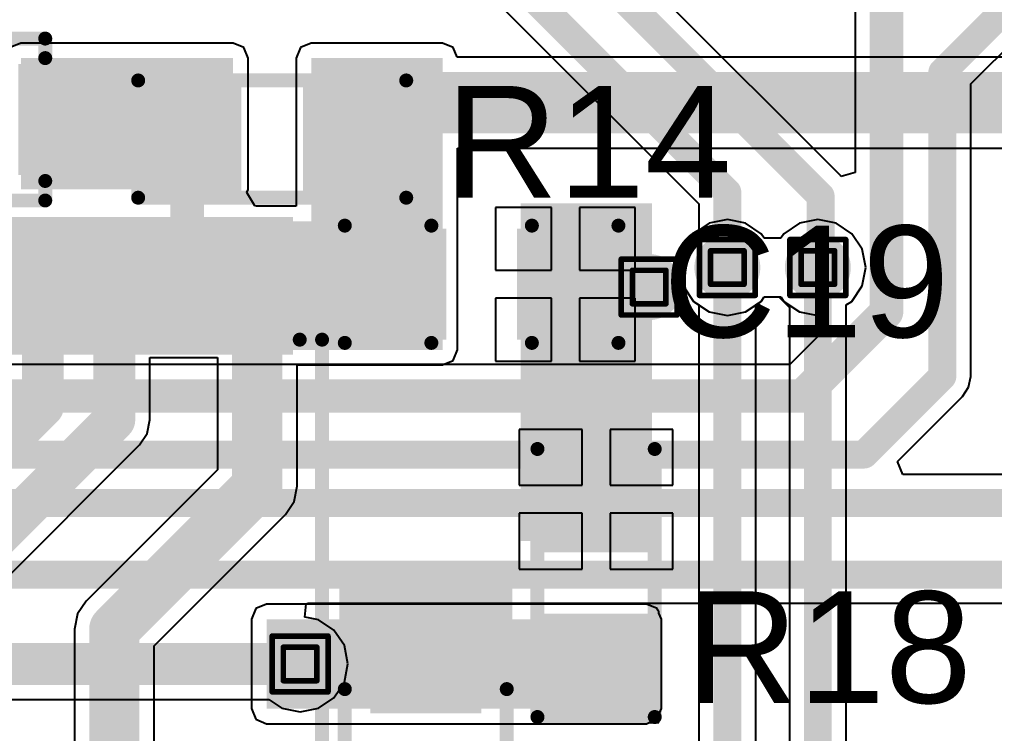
# Model space of a CAD drawing. Header units: inches. Extents: x -0.3 to 9.9, y -0.4 to 5.
# Drawn here: x 3.0755 to 3.4247, y 0.5941 to 0.8498 of the extents above; entities that cross this region are included whole.
import ezdxf

# ---------------------------------------------------------------- set-up
doc = ezdxf.new("R2010")
doc.units = ezdxf.units.IN
doc.header["$MEASUREMENT"] = 0
for name, color, linetype in [('Bottom Layer', 5, 'Continuous'), ('Bottom Solder', 6, 'Continuous'), ('Drill Drawing', 1, 'Continuous'), ('Top Layer', 1, 'Continuous'), ('Top Overlay', 2, 'Continuous'), ('Top Paste', 8, 'Continuous'), ('Top Solder', 216, 'Continuous'), ('Via Holes', 16, 'Continuous')]:
    doc.layers.add(name, color=color, linetype=linetype)
doc.styles.add('Arial', font='', dxfattribs={"height": 0.2})
doc.styles.get('Arial').set_extended_font_data('Arial')

# ---------------------------------------------------------------- blocks, each defined once
blk = doc.blocks.new('14_TSSOP_54')
at = {"layer": 'Top Layer'}
for points in [[(-0.12992, 0.08563), (-0.08858, 0.08563), (-0.08858, 0.06791), (-0.12992, 0.06791)], [(0.08858, 0.08563), (0.12992, 0.08563), (0.12992, 0.06791), (0.08858, 0.06791)], [(-0.12992, 0.06004), (-0.08858, 0.06004), (-0.08858, 0.04232), (-0.12992, 0.04232)], [(0.08858, 0.06004), (0.12992, 0.06004), (0.12992, 0.04232), (0.08858, 0.04232)], [(-0.12992, 0.03445), (-0.08858, 0.03445), (-0.08858, 0.01673), (-0.12992, 0.01673)], [(0.08858, 0.03445), (0.12992, 0.03445), (0.12992, 0.01673), (0.08858, 0.01673)], [(-0.12992, 0.00886), (-0.08858, 0.00886), (-0.08858, -0.00886), (-0.12992, -0.00886)], [(0.08858, 0.00886), (0.12992, 0.00886), (0.12992, -0.00886), (0.08858, -0.00886)], [(-0.12992, -0.01673), (-0.08858, -0.01673), (-0.08858, -0.03445), (-0.12992, -0.03445)], [(0.08858, -0.01673), (0.12992, -0.01673), (0.12992, -0.03445), (0.08858, -0.03445)], [(-0.12992, -0.04232), (-0.08858, -0.04232), (-0.08858, -0.06004), (-0.12992, -0.06004)], [(0.08858, -0.04232), (0.12992, -0.04232), (0.12992, -0.06004), (0.08858, -0.06004)], [(-0.12992, -0.06791), (-0.08858, -0.06791), (-0.08858, -0.08563), (-0.12992, -0.08563)], [(0.08858, -0.06791), (0.12992, -0.06791), (0.12992, -0.08563), (0.08858, -0.08563)]]:
    blk.add_hatch(color=1, dxfattribs=at).paths.add_polyline_path(points)
at = {"layer": 'Top Overlay'}
blk.add_hatch(color=2, dxfattribs=at).paths.add_polyline_path([(-0.084, 0.068), (-0.073, 0.068), (-0.073, 0.086), (-0.084, 0.086)])
at = {"layer": 'Top Paste'}
for points in [[(-0.12992, 0.08563), (-0.08858, 0.08563), (-0.08858, 0.06791), (-0.12992, 0.06791)], [(0.08858, 0.08563), (0.12992, 0.08563), (0.12992, 0.06791), (0.08858, 0.06791)], [(-0.12992, 0.06004), (-0.08858, 0.06004), (-0.08858, 0.04232), (-0.12992, 0.04232)], [(0.08858, 0.06004), (0.12992, 0.06004), (0.12992, 0.04232), (0.08858, 0.04232)], [(-0.12992, 0.03445), (-0.08858, 0.03445), (-0.08858, 0.01673), (-0.12992, 0.01673)], [(0.08858, 0.03445), (0.12992, 0.03445), (0.12992, 0.01673), (0.08858, 0.01673)], [(-0.12992, 0.00886), (-0.08858, 0.00886), (-0.08858, -0.00886), (-0.12992, -0.00886)], [(0.08858, 0.00886), (0.12992, 0.00886), (0.12992, -0.00886), (0.08858, -0.00886)], [(-0.12992, -0.01673), (-0.08858, -0.01673), (-0.08858, -0.03445), (-0.12992, -0.03445)], [(0.08858, -0.01673), (0.12992, -0.01673), (0.12992, -0.03445), (0.08858, -0.03445)], [(-0.12992, -0.04232), (-0.08858, -0.04232), (-0.08858, -0.06004), (-0.12992, -0.06004)], [(0.08858, -0.04232), (0.12992, -0.04232), (0.12992, -0.06004), (0.08858, -0.06004)], [(-0.12992, -0.06791), (-0.08858, -0.06791), (-0.08858, -0.08563), (-0.12992, -0.08563)], [(0.08858, -0.06791), (0.12992, -0.06791), (0.12992, -0.08563), (0.08858, -0.08563)]]:
    blk.add_hatch(color=8, dxfattribs=at).paths.add_polyline_path(points)
at = {"layer": 'Top Solder'}
for points in [[(-0.13392, 0.08963), (-0.08458, 0.08963), (-0.08458, 0.06391), (-0.13392, 0.06391)], [(0.08458, 0.08963), (0.13392, 0.08963), (0.13392, 0.06391), (0.08458, 0.06391)], [(-0.13392, 0.06404), (-0.08458, 0.06404), (-0.08458, 0.03832), (-0.13392, 0.03832)], [(0.08458, 0.06404), (0.13392, 0.06404), (0.13392, 0.03832), (0.08458, 0.03832)], [(-0.13392, 0.03845), (-0.08458, 0.03845), (-0.08458, 0.01273), (-0.13392, 0.01273)], [(0.08458, 0.03845), (0.13392, 0.03845), (0.13392, 0.01273), (0.08458, 0.01273)], [(-0.13392, 0.01286), (-0.08458, 0.01286), (-0.08458, -0.01286), (-0.13392, -0.01286)], [(0.08458, 0.01286), (0.13392, 0.01286), (0.13392, -0.01286), (0.08458, -0.01286)], [(-0.13392, -0.01273), (-0.08458, -0.01273), (-0.08458, -0.03845), (-0.13392, -0.03845)], [(0.08458, -0.01273), (0.13392, -0.01273), (0.13392, -0.03845), (0.08458, -0.03845)], [(-0.13392, -0.03832), (-0.08458, -0.03832), (-0.08458, -0.06404), (-0.13392, -0.06404)], [(0.08458, -0.03832), (0.13392, -0.03832), (0.13392, -0.06404), (0.08458, -0.06404)], [(-0.13392, -0.06391), (-0.08458, -0.06391), (-0.08458, -0.08963), (-0.13392, -0.08963)], [(0.08458, -0.06391), (0.13392, -0.06391), (0.13392, -0.08963), (0.08458, -0.08963)]]:
    blk.add_hatch(color=216, dxfattribs=at).paths.add_polyline_path(points)
at = {"layer": 'Top Overlay'}
for points in [[(-0.09, 0.1, 0.005, 0.005, 0), (-0.09, 0.092, 0.005, 0.005, 0)], [(-0.09, 0.1, 0.005, 0.005, 0), (0.09, 0.1, 0.005, 0.005, 0)], [(0.09, 0.1, 0.005, 0.005, 0), (0.09, 0.092, 0.005, 0.005, 0)], [(-0.141, 0.082, 0.00787, 0.00787, 0), (-0.141, 0.072, 0.00787, 0.00787, 0)], [(-0.141, 0.082, 0.00787, 0.00787, 0), (-0.136, 0.077, 0.00787, 0.00787, 0)], [(-0.136, 0.077, 0.00787, 0.00787, 0), (-0.141, 0.072, 0.00787, 0.00787, 0)], [(-0.09, -0.092, 0.005, 0.005, 0), (-0.09, -0.1, 0.005, 0.005, 0)], [(0.09, -0.092, 0.005, 0.005, 0), (0.09, -0.1, 0.005, 0.005, 0)], [(-0.09, -0.1, 0.005, 0.005, 0), (0.09, -0.1, 0.005, 0.005, 0)]]:
    blk.add_lwpolyline(points, format="xyseb", dxfattribs=at)
for points in [[(-0.09125, 0.1, 0.0025, 0.0025, 1), (-0.08875, 0.1, 0.0025, 0.0025, 1)], [(-0.09125, 0.1, 0.0025, 0.0025, 1), (-0.08875, 0.1, 0.0025, 0.0025, 1)], [(0.08875, 0.1, 0.0025, 0.0025, 1), (0.09125, 0.1, 0.0025, 0.0025, 1)], [(0.08875, 0.1, 0.0025, 0.0025, 1), (0.09125, 0.1, 0.0025, 0.0025, 1)], [(-0.09125, 0.092, 0.0025, 0.0025, 1), (-0.08875, 0.092, 0.0025, 0.0025, 1)], [(0.08875, 0.092, 0.0025, 0.0025, 1), (0.09125, 0.092, 0.0025, 0.0025, 1)], [(-0.14297, 0.082, 0.00394, 0.00394, 1), (-0.13903, 0.082, 0.00394, 0.00394, 1)], [(-0.14297, 0.082, 0.00394, 0.00394, 1), (-0.13903, 0.082, 0.00394, 0.00394, 1)], [(-0.13797, 0.077, 0.00394, 0.00394, 1), (-0.13403, 0.077, 0.00394, 0.00394, 1)], [(-0.13797, 0.077, 0.00394, 0.00394, 1), (-0.13403, 0.077, 0.00394, 0.00394, 1)], [(-0.14297, 0.072, 0.00394, 0.00394, 1), (-0.13903, 0.072, 0.00394, 0.00394, 1)], [(-0.14297, 0.072, 0.00394, 0.00394, 1), (-0.13903, 0.072, 0.00394, 0.00394, 1)], [(-0.09125, -0.092, 0.0025, 0.0025, 1), (-0.08875, -0.092, 0.0025, 0.0025, 1)], [(0.08875, -0.092, 0.0025, 0.0025, 1), (0.09125, -0.092, 0.0025, 0.0025, 1)], [(-0.09125, -0.1, 0.0025, 0.0025, 1), (-0.08875, -0.1, 0.0025, 0.0025, 1)], [(-0.09125, -0.1, 0.0025, 0.0025, 1), (-0.08875, -0.1, 0.0025, 0.0025, 1)], [(0.08875, -0.1, 0.0025, 0.0025, 1), (0.09125, -0.1, 0.0025, 0.0025, 1)], [(0.08875, -0.1, 0.0025, 0.0025, 1), (0.09125, -0.1, 0.0025, 0.0025, 1)]]:
    blk.add_lwpolyline(points, format="xyseb", close=True, dxfattribs=at)
blk = doc.blocks.new('R___0603_87')
at = {"layer": 'Top Layer'}
for points in [[(-0.015, 0.0175), (-0.015, -0.0175), (-0.045, -0.0175), (-0.045, 0.0175)], [(0.045, 0.0175), (0.045, -0.0175), (0.015, -0.0175), (0.015, 0.0175)]]:
    blk.add_hatch(color=1, dxfattribs=at).paths.add_polyline_path(points)
at = {"layer": 'Top Paste'}
for points in [[(-0.015, 0.0175), (-0.015, -0.0175), (-0.045, -0.0175), (-0.045, 0.0175)], [(0.045, 0.0175), (0.045, -0.0175), (0.015, -0.0175), (0.015, 0.0175)]]:
    blk.add_hatch(color=8, dxfattribs=at).paths.add_polyline_path(points)
at = {"layer": 'Top Solder'}
for points in [[(-0.011, 0.0215), (-0.011, -0.0215), (-0.049, -0.0215), (-0.049, 0.0215)], [(0.049, 0.0215), (0.049, -0.0215), (0.011, -0.0215), (0.011, 0.0215)]]:
    blk.add_hatch(color=216, dxfattribs=at).paths.add_polyline_path(points)
at = {"layer": 'Top Overlay'}
for points in [[(-0.048, -0.021, 0.005, 0.005, 0), (-0.048, 0.021, 0.005, 0.005, 0)], [(0.048, 0.021, 0.005, 0.005, 0), (-0.048, 0.021, 0.005, 0.005, 0)], [(0.048, -0.021, 0.005, 0.005, 0), (0.048, 0.021, 0.005, 0.005, 0)], [(0.048, -0.021, 0.005, 0.005, 0), (-0.048, -0.021, 0.005, 0.005, 0)]]:
    blk.add_lwpolyline(points, format="xyseb", dxfattribs=at)
for points in [[(-0.04925, 0.021, 0.0025, 0.0025, 1), (-0.04675, 0.021, 0.0025, 0.0025, 1)], [(-0.04925, 0.021, 0.0025, 0.0025, 1), (-0.04675, 0.021, 0.0025, 0.0025, 1)], [(0.04675, 0.021, 0.0025, 0.0025, 1), (0.04925, 0.021, 0.0025, 0.0025, 1)], [(0.04675, 0.021, 0.0025, 0.0025, 1), (0.04925, 0.021, 0.0025, 0.0025, 1)], [(-0.04925, -0.021, 0.0025, 0.0025, 1), (-0.04675, -0.021, 0.0025, 0.0025, 1)], [(-0.04925, -0.021, 0.0025, 0.0025, 1), (-0.04675, -0.021, 0.0025, 0.0025, 1)], [(0.04675, -0.021, 0.0025, 0.0025, 1), (0.04925, -0.021, 0.0025, 0.0025, 1)], [(0.04675, -0.021, 0.0025, 0.0025, 1), (0.04925, -0.021, 0.0025, 0.0025, 1)]]:
    blk.add_lwpolyline(points, format="xyseb", close=True, dxfattribs=at)
blk = doc.blocks.new('R___0603_90')
at = {"layer": 'Top Layer'}
for points in [[(-0.015, 0.0175), (-0.015, -0.0175), (-0.045, -0.0175), (-0.045, 0.0175)], [(0.045, 0.0175), (0.045, -0.0175), (0.015, -0.0175), (0.015, 0.0175)]]:
    blk.add_hatch(color=1, dxfattribs=at).paths.add_polyline_path(points)
at = {"layer": 'Top Paste'}
for points in [[(-0.015, 0.0175), (-0.015, -0.0175), (-0.045, -0.0175), (-0.045, 0.0175)], [(0.045, 0.0175), (0.045, -0.0175), (0.015, -0.0175), (0.015, 0.0175)]]:
    blk.add_hatch(color=8, dxfattribs=at).paths.add_polyline_path(points)
at = {"layer": 'Top Solder'}
for points in [[(-0.011, 0.0215), (-0.011, -0.0215), (-0.049, -0.0215), (-0.049, 0.0215)], [(0.049, 0.0215), (0.049, -0.0215), (0.011, -0.0215), (0.011, 0.0215)]]:
    blk.add_hatch(color=216, dxfattribs=at).paths.add_polyline_path(points)
at = {"layer": 'Top Overlay'}
for points in [[(-0.048, 0.021, 0.005, 0.005, 0), (0.048, 0.021, 0.005, 0.005, 0)], [(-0.048, -0.021, 0.005, 0.005, 0), (-0.048, 0.021, 0.005, 0.005, 0)], [(0.048, -0.021, 0.005, 0.005, 0), (0.048, 0.021, 0.005, 0.005, 0)], [(-0.048, -0.021, 0.005, 0.005, 0), (0.048, -0.021, 0.005, 0.005, 0)]]:
    blk.add_lwpolyline(points, format="xyseb", dxfattribs=at)
for points in [[(-0.04925, 0.021, 0.0025, 0.0025, 1), (-0.04675, 0.021, 0.0025, 0.0025, 1)], [(-0.04925, 0.021, 0.0025, 0.0025, 1), (-0.04675, 0.021, 0.0025, 0.0025, 1)], [(0.04675, 0.021, 0.0025, 0.0025, 1), (0.04925, 0.021, 0.0025, 0.0025, 1)], [(0.04675, 0.021, 0.0025, 0.0025, 1), (0.04925, 0.021, 0.0025, 0.0025, 1)], [(-0.04925, -0.021, 0.0025, 0.0025, 1), (-0.04675, -0.021, 0.0025, 0.0025, 1)], [(-0.04925, -0.021, 0.0025, 0.0025, 1), (-0.04675, -0.021, 0.0025, 0.0025, 1)], [(0.04675, -0.021, 0.0025, 0.0025, 1), (0.04925, -0.021, 0.0025, 0.0025, 1)], [(0.04675, -0.021, 0.0025, 0.0025, 1), (0.04925, -0.021, 0.0025, 0.0025, 1)]]:
    blk.add_lwpolyline(points, format="xyseb", close=True, dxfattribs=at)
blk = doc.blocks.new('SOD_323_155')
at = {"layer": 'Top Layer'}
for points in [[(-0.02953, -0.01772), (-0.06102, -0.01772), (-0.06102, 0.01772), (-0.02953, 0.01772)], [(0.06102, -0.01772), (0.02953, -0.01772), (0.02953, 0.01772), (0.06102, 0.01772)]]:
    blk.add_hatch(color=1, dxfattribs=at).paths.add_polyline_path(points)
at = {"layer": 'Top Overlay'}
for points in [[(-0.079, 0.019), (-0.036, 0.019), (-0.036, 0.031), (-0.079, 0.031)], [(-0.079, -0.02), (-0.062, -0.02), (-0.062, 0.02), (-0.079, 0.02)], [(-0.079, -0.031), (-0.036, -0.031), (-0.036, -0.019), (-0.079, -0.019)]]:
    blk.add_hatch(color=2, dxfattribs=at).paths.add_polyline_path(points)
at = {"layer": 'Top Paste'}
for points in [[(-0.02953, -0.01772), (-0.06102, -0.01772), (-0.06102, 0.01772), (-0.02953, 0.01772)], [(0.06102, -0.01772), (0.02953, -0.01772), (0.02953, 0.01772), (0.06102, 0.01772)]]:
    blk.add_hatch(color=8, dxfattribs=at).paths.add_polyline_path(points)
at = {"layer": 'Top Solder'}
for points in [[(-0.02736, -0.01988), (-0.06319, -0.01988), (-0.06319, 0.01988), (-0.02736, 0.01988)], [(0.06319, -0.01988), (0.02736, -0.01988), (0.02736, 0.01988), (0.06319, 0.01988)]]:
    blk.add_hatch(color=216, dxfattribs=at).paths.add_polyline_path(points)
at = {"layer": 'Top Overlay'}
for points in [[(0.037, 0.029, 0.005, 0.005, 0), (-0.036, 0.029, 0.005, 0.005, 0)], [(0.037, 0.022, 0.005, 0.005, 0), (0.037, 0.029, 0.005, 0.005, 0)], [(0.037, -0.029, 0.005, 0.005, 0), (0.037, -0.022, 0.005, 0.005, 0)], [(0.037, -0.029, 0.005, 0.005, 0), (-0.036, -0.029, 0.005, 0.005, 0)]]:
    blk.add_lwpolyline(points, format="xyseb", dxfattribs=at)
for points in [[(-0.03725, 0.029, 0.0025, 0.0025, 1), (-0.03475, 0.029, 0.0025, 0.0025, 1)], [(0.03575, 0.029, 0.0025, 0.0025, 1), (0.03825, 0.029, 0.0025, 0.0025, 1)], [(0.03575, 0.029, 0.0025, 0.0025, 1), (0.03825, 0.029, 0.0025, 0.0025, 1)], [(0.03575, 0.022, 0.0025, 0.0025, 1), (0.03825, 0.022, 0.0025, 0.0025, 1)], [(0.03575, -0.022, 0.0025, 0.0025, 1), (0.03825, -0.022, 0.0025, 0.0025, 1)], [(-0.03725, -0.029, 0.0025, 0.0025, 1), (-0.03475, -0.029, 0.0025, 0.0025, 1)], [(0.03575, -0.029, 0.0025, 0.0025, 1), (0.03825, -0.029, 0.0025, 0.0025, 1)], [(0.03575, -0.029, 0.0025, 0.0025, 1), (0.03825, -0.029, 0.0025, 0.0025, 1)]]:
    blk.add_lwpolyline(points, format="xyseb", close=True, dxfattribs=at)
blk = doc.blocks.new('SOD_323_157')
at = {"layer": 'Top Layer'}
for points in [[(-0.02953, -0.01772), (-0.06102, -0.01772), (-0.06102, 0.01772), (-0.02953, 0.01772)], [(0.06102, -0.01772), (0.02953, -0.01772), (0.02953, 0.01772), (0.06102, 0.01772)]]:
    blk.add_hatch(color=1, dxfattribs=at).paths.add_polyline_path(points)
at = {"layer": 'Top Overlay'}
for points in [[(-0.079, 0.019), (-0.036, 0.019), (-0.036, 0.031), (-0.079, 0.031)], [(-0.079, -0.02), (-0.062, -0.02), (-0.062, 0.02), (-0.079, 0.02)], [(-0.079, -0.031), (-0.036, -0.031), (-0.036, -0.019), (-0.079, -0.019)]]:
    blk.add_hatch(color=2, dxfattribs=at).paths.add_polyline_path(points)
at = {"layer": 'Top Paste'}
for points in [[(-0.02953, -0.01772), (-0.06102, -0.01772), (-0.06102, 0.01772), (-0.02953, 0.01772)], [(0.06102, -0.01772), (0.02953, -0.01772), (0.02953, 0.01772), (0.06102, 0.01772)]]:
    blk.add_hatch(color=8, dxfattribs=at).paths.add_polyline_path(points)
at = {"layer": 'Top Solder'}
for points in [[(-0.02736, -0.01988), (-0.06319, -0.01988), (-0.06319, 0.01988), (-0.02736, 0.01988)], [(0.06319, -0.01988), (0.02736, -0.01988), (0.02736, 0.01988), (0.06319, 0.01988)]]:
    blk.add_hatch(color=216, dxfattribs=at).paths.add_polyline_path(points)
at = {"layer": 'Top Overlay'}
for points in [[(-0.036, 0.029, 0.005, 0.005, 0), (0.037, 0.029, 0.005, 0.005, 0)], [(0.037, 0.022, 0.005, 0.005, 0), (0.037, 0.029, 0.005, 0.005, 0)], [(0.037, -0.029, 0.005, 0.005, 0), (0.037, -0.022, 0.005, 0.005, 0)], [(-0.036, -0.029, 0.005, 0.005, 0), (0.037, -0.029, 0.005, 0.005, 0)]]:
    blk.add_lwpolyline(points, format="xyseb", dxfattribs=at)
for points in [[(-0.03725, 0.029, 0.0025, 0.0025, 1), (-0.03475, 0.029, 0.0025, 0.0025, 1)], [(0.03575, 0.029, 0.0025, 0.0025, 1), (0.03825, 0.029, 0.0025, 0.0025, 1)], [(0.03575, 0.029, 0.0025, 0.0025, 1), (0.03825, 0.029, 0.0025, 0.0025, 1)], [(0.03575, 0.022, 0.0025, 0.0025, 1), (0.03825, 0.022, 0.0025, 0.0025, 1)], [(0.03575, -0.022, 0.0025, 0.0025, 1), (0.03825, -0.022, 0.0025, 0.0025, 1)], [(-0.03725, -0.029, 0.0025, 0.0025, 1), (-0.03475, -0.029, 0.0025, 0.0025, 1)], [(0.03575, -0.029, 0.0025, 0.0025, 1), (0.03825, -0.029, 0.0025, 0.0025, 1)], [(0.03575, -0.029, 0.0025, 0.0025, 1), (0.03825, -0.029, 0.0025, 0.0025, 1)]]:
    blk.add_lwpolyline(points, format="xyseb", close=True, dxfattribs=at)
blk = doc.blocks.new('C___0603_200')
at = {"layer": 'Top Layer'}
for points in [[(-0.015, 0.0175), (-0.015, -0.0175), (-0.045, -0.0175), (-0.045, 0.0175)], [(0.045, 0.0175), (0.045, -0.0175), (0.015, -0.0175), (0.015, 0.0175)]]:
    blk.add_hatch(color=1, dxfattribs=at).paths.add_polyline_path(points)
at = {"layer": 'Top Paste'}
for points in [[(-0.015, 0.0175), (-0.015, -0.0175), (-0.045, -0.0175), (-0.045, 0.0175)], [(0.045, 0.0175), (0.045, -0.0175), (0.015, -0.0175), (0.015, 0.0175)]]:
    blk.add_hatch(color=8, dxfattribs=at).paths.add_polyline_path(points)
at = {"layer": 'Top Solder'}
for points in [[(-0.01264, 0.01986), (-0.01264, -0.01986), (-0.04736, -0.01986), (-0.04736, 0.01986)], [(0.04736, 0.01986), (0.04736, -0.01986), (0.01264, -0.01986), (0.01264, 0.01986)]]:
    blk.add_hatch(color=216, dxfattribs=at).paths.add_polyline_path(points)
at = {"layer": 'Top Overlay'}
for points in [[(-0.018, 0.021, 0.005, 0.005, 0), (-0.049, 0.021, 0.005, 0.005, 0)], [(-0.049, 0.021, 0.005, 0.005, 0), (-0.049, -0.021, 0.005, 0.005, 0)], [(0.049, 0.021, 0.005, 0.005, 0), (0.018, 0.021, 0.005, 0.005, 0)], [(0.049, 0.021, 0.005, 0.005, 0), (0.049, -0.021, 0.005, 0.005, 0)], [(-0.018, -0.021, 0.005, 0.005, 0), (-0.049, -0.021, 0.005, 0.005, 0)], [(0.049, -0.021, 0.005, 0.005, 0), (0.018, -0.021, 0.005, 0.005, 0)]]:
    blk.add_lwpolyline(points, format="xyseb", dxfattribs=at)
for points in [[(-0.05025, 0.021, 0.0025, 0.0025, 1), (-0.04775, 0.021, 0.0025, 0.0025, 1)], [(-0.05025, 0.021, 0.0025, 0.0025, 1), (-0.04775, 0.021, 0.0025, 0.0025, 1)], [(-0.01925, 0.021, 0.0025, 0.0025, 1), (-0.01675, 0.021, 0.0025, 0.0025, 1)], [(0.01675, 0.021, 0.0025, 0.0025, 1), (0.01925, 0.021, 0.0025, 0.0025, 1)], [(0.04775, 0.021, 0.0025, 0.0025, 1), (0.05025, 0.021, 0.0025, 0.0025, 1)], [(0.04775, 0.021, 0.0025, 0.0025, 1), (0.05025, 0.021, 0.0025, 0.0025, 1)], [(-0.05025, -0.021, 0.0025, 0.0025, 1), (-0.04775, -0.021, 0.0025, 0.0025, 1)], [(-0.05025, -0.021, 0.0025, 0.0025, 1), (-0.04775, -0.021, 0.0025, 0.0025, 1)], [(-0.01925, -0.021, 0.0025, 0.0025, 1), (-0.01675, -0.021, 0.0025, 0.0025, 1)], [(0.01675, -0.021, 0.0025, 0.0025, 1), (0.01925, -0.021, 0.0025, 0.0025, 1)], [(0.04775, -0.021, 0.0025, 0.0025, 1), (0.05025, -0.021, 0.0025, 0.0025, 1)], [(0.04775, -0.021, 0.0025, 0.0025, 1), (0.05025, -0.021, 0.0025, 0.0025, 1)]]:
    blk.add_lwpolyline(points, format="xyseb", close=True, dxfattribs=at)

msp = doc.modelspace()

# ---------------------------------------------------------------- hatches: boundary and pattern name
at = {"layer": 'Bottom Layer'}
h = msp.add_hatch(color=5, dxfattribs=at)
edge = h.paths.add_edge_path()
edge.add_arc((3.329, 0.761), 0.01181, 0, 360)
h = msp.add_hatch(color=5, dxfattribs=at)
edge = h.paths.add_edge_path()
edge.add_arc((3.36141, 0.761), 0.01181, 0, 360)
h = msp.add_hatch(color=5, dxfattribs=at)
edge = h.paths.add_edge_path()
edge.add_arc((3.301, 0.754), 0.01181, 0, 360)
h = msp.add_hatch(color=5, dxfattribs=at)
edge = h.paths.add_edge_path()
edge.add_arc((3.176, 0.619), 0.01181, 0, 360)
at = {"layer": 'Bottom Solder'}
h = msp.add_hatch(color=6, dxfattribs=at)
edge = h.paths.add_edge_path()
edge.add_arc((3.329, 0.761), 0.00591, 0, 360)
h = msp.add_hatch(color=6, dxfattribs=at)
edge = h.paths.add_edge_path()
edge.add_arc((3.36141, 0.761), 0.00591, 0, 360)
h = msp.add_hatch(color=6, dxfattribs=at)
edge = h.paths.add_edge_path()
edge.add_arc((3.301, 0.754), 0.00591, 0, 360)
h = msp.add_hatch(color=6, dxfattribs=at)
edge = h.paths.add_edge_path()
edge.add_arc((3.176, 0.619), 0.00591, 0, 360)
at = {"layer": 'Top Layer'}
for points in [[(3.076, 0.789), (3.152, 0.789), (3.152, 0.836), (3.076, 0.836)], [(3.227, 0.836), (3.18, 0.836), (3.18, 0.7315), (3.227, 0.7315)], [(3.302, 0.784), (3.255, 0.784), (3.255, 0.663), (3.302, 0.663)], [(3.151, 0.7315), (3.227, 0.7315), (3.227, 0.7775), (3.151, 0.7775)], [(3.164, 0.603), (3.3, 0.603), (3.3, 0.635), (3.164, 0.635)]]:
    msp.add_hatch(color=1, dxfattribs=at).paths.add_polyline_path(points)
h = msp.add_hatch(color=1, dxfattribs=at)
edge = h.paths.add_edge_path()
edge.add_arc((3.329, 0.761), 0.01181, 0, 360)
h = msp.add_hatch(color=1, dxfattribs=at)
edge = h.paths.add_edge_path()
edge.add_arc((3.36141, 0.761), 0.01181, 0, 360)
h = msp.add_hatch(color=1, dxfattribs=at)
edge = h.paths.add_edge_path()
edge.add_arc((3.301, 0.754), 0.01181, 0, 360)
h = msp.add_hatch(color=1, dxfattribs=at)
edge = h.paths.add_edge_path()
edge.add_arc((3.176, 0.619), 0.01181, 0, 360)
at = {"layer": 'Top Solder'}
h = msp.add_hatch(color=216, dxfattribs=at)
edge = h.paths.add_edge_path()
edge.add_arc((3.329, 0.761), 0.00591, 0, 360)
h = msp.add_hatch(color=216, dxfattribs=at)
edge = h.paths.add_edge_path()
edge.add_arc((3.36141, 0.761), 0.00591, 0, 360)
h = msp.add_hatch(color=216, dxfattribs=at)
edge = h.paths.add_edge_path()
edge.add_arc((3.301, 0.754), 0.00591, 0, 360)
h = msp.add_hatch(color=216, dxfattribs=at)
edge = h.paths.add_edge_path()
edge.add_arc((3.176, 0.619), 0.00591, 0, 360)
at = {"layer": 'Via Holes'}
h = msp.add_hatch(color=7, dxfattribs=at)
edge = h.paths.add_edge_path()
edge.add_arc((3.329, 0.761), 0.00591, 0, 360)
h = msp.add_hatch(color=7, dxfattribs=at)
edge = h.paths.add_edge_path()
edge.add_arc((3.36141, 0.761), 0.00591, 0, 360)
h = msp.add_hatch(color=7, dxfattribs=at)
edge = h.paths.add_edge_path()
edge.add_arc((3.301, 0.754), 0.00591, 0, 360)
h = msp.add_hatch(color=7, dxfattribs=at)
edge = h.paths.add_edge_path()
edge.add_arc((3.176, 0.619), 0.00591, 0, 360)

# ---------------------------------------------------------------- linework, layer by layer
at = {"layer": 'Bottom Layer'}
for p, q in [((3.36962, 0.7938), (3.16818, 0.99524)), ((3.11479, 0.98779), (3.3188, 0.78378)), ((3.37478, 0.878), (3.37478, 0.79507)), ((3.4162, 0.82678), (3.44017, 0.85075)), ((3.4162, 0.722), (3.4162, 0.82678)), ((3.36978, 0.79355), (3.36962, 0.7938)), ((3.37478, 0.79507), (3.36978, 0.79355)), ((3.3188, 0.78378), (3.3188, 0.77441)), ((3.31688, 0.77312), (3.31316, 0.76756)), ((3.3188, 0.77441), (3.31688, 0.77312)), ((3.31316, 0.76756), (3.31186, 0.761)), ((3.31186, 0.761), (3.31316, 0.75444)), ((3.31316, 0.75444), (3.31688, 0.74888)), ((3.31688, 0.74888), (3.32244, 0.74516)), ((3.33556, 0.74516), (3.34112, 0.74888)), ((3.34112, 0.74888), (3.3422, 0.75049)), ((3.3422, 0.75049), (3.34821, 0.75049)), ((3.34821, 0.75049), (3.34929, 0.74888)), ((3.34929, 0.74888), (3.35485, 0.74516)), ((3.32244, 0.74516), (3.329, 0.74386)), ((3.329, 0.74386), (3.33556, 0.74516)), ((3.35485, 0.74516), (3.36141, 0.74386)), ((3.36141, 0.74386), (3.36206, 0.74399)), ((3.36206, 0.74399), (3.36452, 0.73938)), ((3.36452, 0.73938), (3.35135, 0.72622)), ((3.35135, 0.72622), (3.02927, 0.72622)), ((3.41542, 0.7181), (3.4162, 0.722)), ((3.41321, 0.71479), (3.41542, 0.7181)), ((3.38992, 0.6915), (3.41321, 0.71479)), ((3.39184, 0.68688), (3.38992, 0.6915)), ((3.44526, 0.68688), (3.39184, 0.68688)), ((3.17769, 0.6358), (3.17815, 0.64052)), ((3.17815, 0.64052), (3.17884, 0.6408)), ((3.17884, 0.6408), (3.471, 0.6408)), ((3.17905, 0.63553), (3.17769, 0.6358)), ((3.18256, 0.63484), (3.17905, 0.63553)), ((3.18812, 0.63112), (3.18256, 0.63484)), ((3.19184, 0.62556), (3.18812, 0.63112)), ((3.19314, 0.619), (3.19184, 0.62556)), ((3.19184, 0.61244), (3.19314, 0.619)), ((3.18812, 0.60688), (3.19184, 0.61244)), ((2.866, 0.60626), (3.16482, 0.60626)), ((3.16482, 0.60626), (3.16944, 0.60316)), ((3.18256, 0.60316), (3.18812, 0.60688)), ((3.16944, 0.60316), (3.176, 0.60186)), ((3.176, 0.60186), (3.18256, 0.60316))]:
    msp.add_line(p, q, dxfattribs=at)
for points in [[(3.122, 0.995, 0.01, 0.01, 0), (3.329, 0.788, 0.01, 0.01, 0)], [(3.15799, 0.99101, 0.01, 0.01, 0), (3.36241, 0.78659, 0.01, 0.01, 0)], [(3.386, 0.745, 0.012, 0.012, 0), (3.386, 0.878, 0.012, 0.012, 0)], [(3.406, 0.831, 0.01, 0.01, 0), (3.43595, 0.86095, 0.01, 0.01, 0)], [(3.406, 0.722, 0.01, 0.01, 0), (3.406, 0.831, 0.01, 0.01, 0)], [(3.329, 0.761, 0.01, 0.01, 0), (3.329, 0.788, 0.01, 0.01, 0)], [(3.36241, 0.761, 0.01, 0.01, 0), (3.36241, 0.78659, 0.01, 0.01, 0)], [(3.356, 0.715, 0.012, 0.012, 0), (3.386, 0.745, 0.012, 0.012, 0)], [(3.378, 0.694, 0.01, 0.01, 0), (3.406, 0.722, 0.01, 0.01, 0)], [(3.01681, 0.715, 0.012, 0.012, 0), (3.356, 0.715, 0.012, 0.012, 0)], [(2.891, 0.694, 0.01, 0.01, 0), (3.378, 0.694, 0.01, 0.01, 0)], [(2.87431, 0.67669, 0.01, 0.01, 0), (3.44949, 0.67669, 0.01, 0.01, 0)], [(2.895, 0.651, 0.01, 0.01, 0), (3.471, 0.651, 0.01, 0.01, 0)], [(2.866, 0.619, 0.015, 0.015, 0), (3.176, 0.619, 0.015, 0.015, 0)]]:
    msp.add_lwpolyline(points, format="xyseb", dxfattribs=at)
for points in [[(3.4035, 0.831, 0.005, 0.005, 1), (3.4085, 0.831, 0.005, 0.005, 1)], [(3.4035, 0.831, 0.005, 0.005, 1), (3.4085, 0.831, 0.005, 0.005, 1)], [(3.3265, 0.788, 0.005, 0.005, 1), (3.3315, 0.788, 0.005, 0.005, 1)], [(3.3265, 0.788, 0.005, 0.005, 1), (3.3315, 0.788, 0.005, 0.005, 1)], [(3.35991, 0.78659, 0.005, 0.005, 1), (3.36491, 0.78659, 0.005, 0.005, 1)], [(3.35991, 0.78659, 0.005, 0.005, 1), (3.36491, 0.78659, 0.005, 0.005, 1)], [(3.3265, 0.761, 0.005, 0.005, 1), (3.3315, 0.761, 0.005, 0.005, 1)], [(3.35991, 0.761, 0.005, 0.005, 1), (3.36491, 0.761, 0.005, 0.005, 1)], [(3.383, 0.745, 0.006, 0.006, 1), (3.389, 0.745, 0.006, 0.006, 1)], [(3.383, 0.745, 0.006, 0.006, 1), (3.389, 0.745, 0.006, 0.006, 1)], [(3.4035, 0.722, 0.005, 0.005, 1), (3.4085, 0.722, 0.005, 0.005, 1)], [(3.4035, 0.722, 0.005, 0.005, 1), (3.4085, 0.722, 0.005, 0.005, 1)], [(3.353, 0.715, 0.006, 0.006, 1), (3.359, 0.715, 0.006, 0.006, 1)], [(3.353, 0.715, 0.006, 0.006, 1), (3.359, 0.715, 0.006, 0.006, 1)], [(3.3755, 0.694, 0.005, 0.005, 1), (3.3805, 0.694, 0.005, 0.005, 1)], [(3.3755, 0.694, 0.005, 0.005, 1), (3.3805, 0.694, 0.005, 0.005, 1)], [(3.17225, 0.619, 0.0075, 0.0075, 1), (3.17975, 0.619, 0.0075, 0.0075, 1)]]:
    msp.add_lwpolyline(points, format="xyseb", close=True, dxfattribs=at)
at = {"layer": 'Drill Drawing'}
for points in [[(3.319, 0.771, 0.002, 0.002, 0), (3.339, 0.771, 0.002, 0.002, 0)], [(3.319, 0.751, 0.002, 0.002, 0), (3.319, 0.771, 0.002, 0.002, 0)], [(3.339, 0.751, 0.002, 0.002, 0), (3.339, 0.771, 0.002, 0.002, 0)], [(3.35141, 0.771, 0.002, 0.002, 0), (3.37141, 0.771, 0.002, 0.002, 0)], [(3.35141, 0.751, 0.002, 0.002, 0), (3.35141, 0.771, 0.002, 0.002, 0)], [(3.37141, 0.751, 0.002, 0.002, 0), (3.37141, 0.771, 0.002, 0.002, 0)], [(3.291, 0.764, 0.002, 0.002, 0), (3.311, 0.764, 0.002, 0.002, 0)], [(3.291, 0.744, 0.002, 0.002, 0), (3.291, 0.764, 0.002, 0.002, 0)], [(3.311, 0.744, 0.002, 0.002, 0), (3.311, 0.764, 0.002, 0.002, 0)], [(3.323, 0.767, 0.002, 0.002, 0), (3.335, 0.767, 0.002, 0.002, 0)], [(3.323, 0.755, 0.002, 0.002, 0), (3.323, 0.767, 0.002, 0.002, 0)], [(3.335, 0.755, 0.002, 0.002, 0), (3.335, 0.767, 0.002, 0.002, 0)], [(3.35541, 0.767, 0.002, 0.002, 0), (3.36741, 0.767, 0.002, 0.002, 0)], [(3.35541, 0.755, 0.002, 0.002, 0), (3.35541, 0.767, 0.002, 0.002, 0)], [(3.36741, 0.755, 0.002, 0.002, 0), (3.36741, 0.767, 0.002, 0.002, 0)], [(3.295, 0.76, 0.002, 0.002, 0), (3.307, 0.76, 0.002, 0.002, 0)], [(3.295, 0.748, 0.002, 0.002, 0), (3.295, 0.76, 0.002, 0.002, 0)], [(3.307, 0.748, 0.002, 0.002, 0), (3.307, 0.76, 0.002, 0.002, 0)], [(3.323, 0.755, 0.002, 0.002, 0), (3.335, 0.755, 0.002, 0.002, 0)], [(3.35541, 0.755, 0.002, 0.002, 0), (3.36741, 0.755, 0.002, 0.002, 0)], [(3.319, 0.751, 0.002, 0.002, 0), (3.339, 0.751, 0.002, 0.002, 0)], [(3.35141, 0.751, 0.002, 0.002, 0), (3.37141, 0.751, 0.002, 0.002, 0)], [(3.295, 0.748, 0.002, 0.002, 0), (3.307, 0.748, 0.002, 0.002, 0)], [(3.291, 0.744, 0.002, 0.002, 0), (3.311, 0.744, 0.002, 0.002, 0)], [(3.166, 0.629, 0.002, 0.002, 0), (3.186, 0.629, 0.002, 0.002, 0)], [(3.166, 0.609, 0.002, 0.002, 0), (3.166, 0.629, 0.002, 0.002, 0)], [(3.186, 0.609, 0.002, 0.002, 0), (3.186, 0.629, 0.002, 0.002, 0)], [(3.17, 0.625, 0.002, 0.002, 0), (3.182, 0.625, 0.002, 0.002, 0)], [(3.17, 0.613, 0.002, 0.002, 0), (3.17, 0.625, 0.002, 0.002, 0)], [(3.182, 0.613, 0.002, 0.002, 0), (3.182, 0.625, 0.002, 0.002, 0)], [(3.17, 0.613, 0.002, 0.002, 0), (3.182, 0.613, 0.002, 0.002, 0)], [(3.166, 0.609, 0.002, 0.002, 0), (3.186, 0.609, 0.002, 0.002, 0)]]:
    msp.add_lwpolyline(points, format="xyseb", dxfattribs=at)
for points in [[(3.3185, 0.771, 0.001, 0.001, 1), (3.3195, 0.771, 0.001, 0.001, 1)], [(3.3185, 0.771, 0.001, 0.001, 1), (3.3195, 0.771, 0.001, 0.001, 1)], [(3.3385, 0.771, 0.001, 0.001, 1), (3.3395, 0.771, 0.001, 0.001, 1)], [(3.3385, 0.771, 0.001, 0.001, 1), (3.3395, 0.771, 0.001, 0.001, 1)], [(3.35091, 0.771, 0.001, 0.001, 1), (3.35191, 0.771, 0.001, 0.001, 1)], [(3.35091, 0.771, 0.001, 0.001, 1), (3.35191, 0.771, 0.001, 0.001, 1)], [(3.37091, 0.771, 0.001, 0.001, 1), (3.37191, 0.771, 0.001, 0.001, 1)], [(3.37091, 0.771, 0.001, 0.001, 1), (3.37191, 0.771, 0.001, 0.001, 1)], [(3.2905, 0.764, 0.001, 0.001, 1), (3.2915, 0.764, 0.001, 0.001, 1)], [(3.2905, 0.764, 0.001, 0.001, 1), (3.2915, 0.764, 0.001, 0.001, 1)], [(3.3105, 0.764, 0.001, 0.001, 1), (3.3115, 0.764, 0.001, 0.001, 1)], [(3.3105, 0.764, 0.001, 0.001, 1), (3.3115, 0.764, 0.001, 0.001, 1)], [(3.3225, 0.767, 0.001, 0.001, 1), (3.3235, 0.767, 0.001, 0.001, 1)], [(3.3225, 0.767, 0.001, 0.001, 1), (3.3235, 0.767, 0.001, 0.001, 1)], [(3.3345, 0.767, 0.001, 0.001, 1), (3.3355, 0.767, 0.001, 0.001, 1)], [(3.3345, 0.767, 0.001, 0.001, 1), (3.3355, 0.767, 0.001, 0.001, 1)], [(3.35491, 0.767, 0.001, 0.001, 1), (3.35591, 0.767, 0.001, 0.001, 1)], [(3.35491, 0.767, 0.001, 0.001, 1), (3.35591, 0.767, 0.001, 0.001, 1)], [(3.36691, 0.767, 0.001, 0.001, 1), (3.36791, 0.767, 0.001, 0.001, 1)], [(3.36691, 0.767, 0.001, 0.001, 1), (3.36791, 0.767, 0.001, 0.001, 1)], [(3.2945, 0.76, 0.001, 0.001, 1), (3.2955, 0.76, 0.001, 0.001, 1)], [(3.2945, 0.76, 0.001, 0.001, 1), (3.2955, 0.76, 0.001, 0.001, 1)], [(3.3065, 0.76, 0.001, 0.001, 1), (3.3075, 0.76, 0.001, 0.001, 1)], [(3.3065, 0.76, 0.001, 0.001, 1), (3.3075, 0.76, 0.001, 0.001, 1)], [(3.3225, 0.755, 0.001, 0.001, 1), (3.3235, 0.755, 0.001, 0.001, 1)], [(3.3225, 0.755, 0.001, 0.001, 1), (3.3235, 0.755, 0.001, 0.001, 1)], [(3.3345, 0.755, 0.001, 0.001, 1), (3.3355, 0.755, 0.001, 0.001, 1)], [(3.3345, 0.755, 0.001, 0.001, 1), (3.3355, 0.755, 0.001, 0.001, 1)], [(3.35491, 0.755, 0.001, 0.001, 1), (3.35591, 0.755, 0.001, 0.001, 1)], [(3.35491, 0.755, 0.001, 0.001, 1), (3.35591, 0.755, 0.001, 0.001, 1)], [(3.36691, 0.755, 0.001, 0.001, 1), (3.36791, 0.755, 0.001, 0.001, 1)], [(3.36691, 0.755, 0.001, 0.001, 1), (3.36791, 0.755, 0.001, 0.001, 1)], [(3.3185, 0.751, 0.001, 0.001, 1), (3.3195, 0.751, 0.001, 0.001, 1)], [(3.3185, 0.751, 0.001, 0.001, 1), (3.3195, 0.751, 0.001, 0.001, 1)], [(3.3385, 0.751, 0.001, 0.001, 1), (3.3395, 0.751, 0.001, 0.001, 1)], [(3.3385, 0.751, 0.001, 0.001, 1), (3.3395, 0.751, 0.001, 0.001, 1)], [(3.35091, 0.751, 0.001, 0.001, 1), (3.35191, 0.751, 0.001, 0.001, 1)], [(3.35091, 0.751, 0.001, 0.001, 1), (3.35191, 0.751, 0.001, 0.001, 1)], [(3.37091, 0.751, 0.001, 0.001, 1), (3.37191, 0.751, 0.001, 0.001, 1)], [(3.37091, 0.751, 0.001, 0.001, 1), (3.37191, 0.751, 0.001, 0.001, 1)], [(3.2945, 0.748, 0.001, 0.001, 1), (3.2955, 0.748, 0.001, 0.001, 1)], [(3.2945, 0.748, 0.001, 0.001, 1), (3.2955, 0.748, 0.001, 0.001, 1)], [(3.3065, 0.748, 0.001, 0.001, 1), (3.3075, 0.748, 0.001, 0.001, 1)], [(3.3065, 0.748, 0.001, 0.001, 1), (3.3075, 0.748, 0.001, 0.001, 1)], [(3.2905, 0.744, 0.001, 0.001, 1), (3.2915, 0.744, 0.001, 0.001, 1)], [(3.2905, 0.744, 0.001, 0.001, 1), (3.2915, 0.744, 0.001, 0.001, 1)], [(3.3105, 0.744, 0.001, 0.001, 1), (3.3115, 0.744, 0.001, 0.001, 1)], [(3.3105, 0.744, 0.001, 0.001, 1), (3.3115, 0.744, 0.001, 0.001, 1)], [(3.1655, 0.629, 0.001, 0.001, 1), (3.1665, 0.629, 0.001, 0.001, 1)], [(3.1655, 0.629, 0.001, 0.001, 1), (3.1665, 0.629, 0.001, 0.001, 1)], [(3.1855, 0.629, 0.001, 0.001, 1), (3.1865, 0.629, 0.001, 0.001, 1)], [(3.1855, 0.629, 0.001, 0.001, 1), (3.1865, 0.629, 0.001, 0.001, 1)], [(3.1695, 0.625, 0.001, 0.001, 1), (3.1705, 0.625, 0.001, 0.001, 1)], [(3.1695, 0.625, 0.001, 0.001, 1), (3.1705, 0.625, 0.001, 0.001, 1)], [(3.1815, 0.625, 0.001, 0.001, 1), (3.1825, 0.625, 0.001, 0.001, 1)], [(3.1815, 0.625, 0.001, 0.001, 1), (3.1825, 0.625, 0.001, 0.001, 1)], [(3.1695, 0.613, 0.001, 0.001, 1), (3.1705, 0.613, 0.001, 0.001, 1)], [(3.1695, 0.613, 0.001, 0.001, 1), (3.1705, 0.613, 0.001, 0.001, 1)], [(3.1815, 0.613, 0.001, 0.001, 1), (3.1825, 0.613, 0.001, 0.001, 1)], [(3.1815, 0.613, 0.001, 0.001, 1), (3.1825, 0.613, 0.001, 0.001, 1)], [(3.1655, 0.609, 0.001, 0.001, 1), (3.1665, 0.609, 0.001, 0.001, 1)], [(3.1655, 0.609, 0.001, 0.001, 1), (3.1665, 0.609, 0.001, 0.001, 1)], [(3.1855, 0.609, 0.001, 0.001, 1), (3.1865, 0.609, 0.001, 0.001, 1)], [(3.1855, 0.609, 0.001, 0.001, 1), (3.1865, 0.609, 0.001, 0.001, 1)]]:
    msp.add_lwpolyline(points, format="xyseb", close=True, dxfattribs=at)
at = {"layer": 'Top Layer'}
for p, q in [((3.076, 0.84141), (3.07217, 0.83983)), ((3.152, 0.84141), (3.076, 0.84141)), ((3.15583, 0.83983), (3.152, 0.84141)), ((3.15741, 0.836), (3.15583, 0.83983)), ((3.17617, 0.83983), (3.17459, 0.836)), ((3.18, 0.84141), (3.17617, 0.83983)), ((3.227, 0.84141), (3.18, 0.84141)), ((3.23083, 0.83983), (3.227, 0.84141)), ((3.23228, 0.83631), (3.23083, 0.83983)), ((3.15741, 0.789), (3.15741, 0.836)), ((3.17459, 0.836), (3.17459, 0.78292)), ((3.43784, 0.83631), (3.23228, 0.83631)), ((3.23241, 0.7315), (3.23241, 0.80369)), ((3.23241, 0.80369), (3.43784, 0.80369)), ((3.15696, 0.78792), (3.15741, 0.789)), ((3.15973, 0.78314), (3.15696, 0.78792)), ((3.16034, 0.78292), (3.15973, 0.78314)), ((3.17459, 0.78292), (3.16034, 0.78292)), ((3.266, 0.7825), (3.246, 0.7825)), ((3.246, 0.7825), (3.246, 0.76)), ((3.266, 0.76), (3.266, 0.7825)), ((3.296, 0.7825), (3.276, 0.7825)), ((3.276, 0.7825), (3.276, 0.76)), ((3.296, 0.76), (3.296, 0.7825)), ((3.32244, 0.77684), (3.31688, 0.77312)), ((3.329, 0.77814), (3.32244, 0.77684)), ((3.33556, 0.77684), (3.329, 0.77814)), ((3.34112, 0.77312), (3.33556, 0.77684)), ((3.35485, 0.77684), (3.34929, 0.77312)), ((3.36141, 0.77814), (3.35485, 0.77684)), ((3.36796, 0.77684), (3.36141, 0.77814)), ((3.37353, 0.77312), (3.36796, 0.77684)), ((3.31688, 0.77312), (3.31316, 0.76756)), ((3.3422, 0.77151), (3.34112, 0.77312)), ((3.34929, 0.77312), (3.34821, 0.77151)), ((3.37724, 0.76756), (3.37353, 0.77312)), ((3.34821, 0.77151), (3.3422, 0.77151)), ((3.31316, 0.76756), (3.31186, 0.761)), ((3.37855, 0.761), (3.37724, 0.76756)), ((3.246, 0.76), (3.266, 0.76)), ((3.276, 0.76), (3.296, 0.76)), ((3.31186, 0.761), (3.31316, 0.75444)), ((3.37724, 0.75444), (3.37855, 0.761)), ((3.31316, 0.75444), (3.31688, 0.74888)), ((3.37353, 0.74888), (3.37724, 0.75444)), ((3.266, 0.75), (3.246, 0.75)), ((3.246, 0.75), (3.246, 0.7275)), ((3.266, 0.7275), (3.266, 0.75)), ((3.296, 0.75), (3.276, 0.75)), ((3.276, 0.75), (3.276, 0.7275)), ((3.296, 0.7275), (3.296, 0.75)), ((3.31688, 0.74888), (3.3188, 0.74759)), ((3.3188, 0.74759), (3.3188, 0.30535)), ((3.3392, 0.74759), (3.34112, 0.74888)), ((3.3392, 0.30535), (3.3392, 0.74759)), ((3.34112, 0.74888), (3.3422, 0.75049)), ((3.3422, 0.75049), (3.34741, 0.75049)), ((3.34741, 0.75049), (3.35121, 0.74673)), ((3.3716, 0.74759), (3.37353, 0.74888)), ((3.3716, 0.33341), (3.3716, 0.74759)), ((3.35121, 0.74673), (3.35121, 0.33341)), ((3.23083, 0.72768), (3.23241, 0.7315)), ((3.1222, 0.70645), (3.1222, 0.72874)), ((3.1222, 0.72874), (3.14636, 0.72874)), ((3.14636, 0.72874), (3.14636, 0.68855)), ((3.227, 0.72609), (3.23083, 0.72768)), ((3.246, 0.7275), (3.266, 0.7275)), ((3.276, 0.7275), (3.296, 0.7275)), ((3.17491, 0.68263), (3.17491, 0.72609)), ((3.17491, 0.72609), (3.227, 0.72609)), ((3.12123, 0.70157), (3.1222, 0.70645)), ((3.277, 0.703), (3.2545, 0.703)), ((3.2545, 0.703), (3.2545, 0.683)), ((3.277, 0.683), (3.277, 0.703)), ((3.3095, 0.703), (3.287, 0.703)), ((3.287, 0.703), (3.287, 0.683)), ((3.3095, 0.683), (3.3095, 0.703)), ((3.11846, 0.69744), (3.12123, 0.70157)), ((3.06301, 0.64199), (3.11846, 0.69744)), ((3.14636, 0.68855), (3.09936, 0.64155)), ((3.17382, 0.67717), (3.17491, 0.68263)), ((3.17491, 0.68263), (3.17491, 0.68263)), ((3.2545, 0.683), (3.277, 0.683)), ((3.287, 0.683), (3.3095, 0.683)), ((3.17073, 0.67254), (3.17382, 0.67717)), ((3.12373, 0.62554), (3.17073, 0.67254)), ((3.277, 0.673), (3.2545, 0.673)), ((3.2545, 0.673), (3.2545, 0.653)), ((3.277, 0.653), (3.277, 0.673)), ((3.3095, 0.673), (3.287, 0.673)), ((3.287, 0.673), (3.287, 0.653)), ((3.3095, 0.653), (3.3095, 0.673)), ((3.2545, 0.653), (3.277, 0.653)), ((3.287, 0.653), (3.3095, 0.653)), ((3.09936, 0.64155), (3.09626, 0.63691)), ((3.164, 0.64041), (3.16017, 0.63883)), ((3.3, 0.64041), (3.164, 0.64041)), ((3.30383, 0.63883), (3.3, 0.64041)), ((3.09626, 0.63691), (3.09518, 0.63145)), ((3.16017, 0.63883), (3.15859, 0.635)), ((3.30417, 0.638), (3.30383, 0.63883)), ((3.3045, 0.638), (3.30417, 0.638)), ((3.3045, 0.6372), (3.3045, 0.638)), ((3.30541, 0.635), (3.3045, 0.6372)), ((3.15859, 0.635), (3.15859, 0.603)), ((3.30541, 0.603), (3.30541, 0.635)), ((3.09518, 0.63145), (3.09518, 0.63145)), ((3.09518, 0.63145), (3.09518, 0.58244)), ((3.12373, 0.58244), (3.12373, 0.62554)), ((3.15859, 0.603), (3.16017, 0.59917)), ((3.3045, 0.6008), (3.30541, 0.603)), ((3.3045, 0.598), (3.3045, 0.6008)), ((3.16017, 0.59917), (3.164, 0.59759)), ((3.164, 0.59759), (3.3, 0.59759)), ((3.3, 0.59759), (3.30099, 0.598)), ((3.30099, 0.598), (3.3045, 0.598))]:
    msp.add_line(p, q, dxfattribs=at)
for points in [[(3.196, 0.807, 0.018, 0.018, 0), (3.21, 0.821, 0.018, 0.018, 0)], [(3.2035, 0.8075, 0.022, 0.022, 0), (3.216, 0.82, 0.022, 0.022, 0)], [(3.216, 0.82, 0.022, 0.022, 0), (3.442, 0.82, 0.022, 0.022, 0)], [(3.2035, 0.78375, 0.022, 0.022, 0), (3.2035, 0.8075, 0.022, 0.022, 0)], [(3.13552, 0.80652, 0.012, 0.012, 0), (3.136, 0.807, 0.012, 0.012, 0)], [(3.13552, 0.75489, 0.012, 0.012, 0), (3.13552, 0.80652, 0.012, 0.012, 0)], [(3.329, 0.29195, 0.01, 0.01, 0), (3.329, 0.761, 0.01, 0.01, 0)], [(3.36141, 0.32, 0.01, 0.01, 0), (3.36141, 0.761, 0.01, 0.01, 0)], [(3.08386, 0.71124, 0.015, 0.015, 0), (3.08386, 0.75441, 0.015, 0.015, 0)], [(3.10945, 0.70645, 0.015, 0.015, 0), (3.10945, 0.75441, 0.015, 0.015, 0)], [(3.16063, 0.68263, 0.018, 0.018, 0), (3.16063, 0.75441, 0.018, 0.018, 0)], [(3.13504, 0.75441, 0.012, 0.012, 0), (3.13552, 0.75489, 0.012, 0.012, 0)], [(3.04931, 0.67669, 0.015, 0.015, 0), (3.08386, 0.71124, 0.015, 0.015, 0)], [(3.054, 0.651, 0.015, 0.015, 0), (3.10945, 0.70645, 0.015, 0.015, 0)], [(3.10945, 0.63145, 0.018, 0.018, 0), (3.16063, 0.68263, 0.018, 0.018, 0)], [(3.10945, 0.57355, 0.018, 0.018, 0), (3.10945, 0.63145, 0.018, 0.018, 0)], [(3.176, 0.619, 0.022, 0.022, 0), (3.176, 0.621, 0.022, 0.022, 0)]]:
    msp.add_lwpolyline(points, format="xyseb", dxfattribs=at)
for points in [[(3.2055, 0.821, 0.009, 0.009, 1), (3.2145, 0.821, 0.009, 0.009, 1)], [(3.2105, 0.82, 0.011, 0.011, 1), (3.2215, 0.82, 0.011, 0.011, 1)], [(3.2105, 0.82, 0.011, 0.011, 1), (3.2215, 0.82, 0.011, 0.011, 1)], [(3.198, 0.8075, 0.011, 0.011, 1), (3.209, 0.8075, 0.011, 0.011, 1)], [(3.198, 0.8075, 0.011, 0.011, 1), (3.209, 0.8075, 0.011, 0.011, 1)], [(3.1915, 0.807, 0.009, 0.009, 1), (3.2005, 0.807, 0.009, 0.009, 1)], [(3.13252, 0.80652, 0.006, 0.006, 1), (3.13852, 0.80652, 0.006, 0.006, 1)], [(3.13252, 0.80652, 0.006, 0.006, 1), (3.13852, 0.80652, 0.006, 0.006, 1)], [(3.133, 0.807, 0.006, 0.006, 1), (3.139, 0.807, 0.006, 0.006, 1)], [(3.198, 0.78375, 0.011, 0.011, 1), (3.209, 0.78375, 0.011, 0.011, 1)], [(3.3265, 0.761, 0.005, 0.005, 1), (3.3315, 0.761, 0.005, 0.005, 1)], [(3.35891, 0.761, 0.005, 0.005, 1), (3.36391, 0.761, 0.005, 0.005, 1)], [(3.08011, 0.75441, 0.0075, 0.0075, 1), (3.08761, 0.75441, 0.0075, 0.0075, 1)], [(3.1057, 0.75441, 0.0075, 0.0075, 1), (3.1132, 0.75441, 0.0075, 0.0075, 1)], [(3.15613, 0.75441, 0.009, 0.009, 1), (3.16513, 0.75441, 0.009, 0.009, 1)], [(3.13204, 0.75441, 0.006, 0.006, 1), (3.13804, 0.75441, 0.006, 0.006, 1)], [(3.13252, 0.75489, 0.006, 0.006, 1), (3.13852, 0.75489, 0.006, 0.006, 1)], [(3.13252, 0.75489, 0.006, 0.006, 1), (3.13852, 0.75489, 0.006, 0.006, 1)], [(3.08011, 0.71124, 0.0075, 0.0075, 1), (3.08761, 0.71124, 0.0075, 0.0075, 1)], [(3.08011, 0.71124, 0.0075, 0.0075, 1), (3.08761, 0.71124, 0.0075, 0.0075, 1)], [(3.1057, 0.70645, 0.0075, 0.0075, 1), (3.1132, 0.70645, 0.0075, 0.0075, 1)], [(3.1057, 0.70645, 0.0075, 0.0075, 1), (3.1132, 0.70645, 0.0075, 0.0075, 1)], [(3.15613, 0.68263, 0.009, 0.009, 1), (3.16513, 0.68263, 0.009, 0.009, 1)], [(3.15613, 0.68263, 0.009, 0.009, 1), (3.16513, 0.68263, 0.009, 0.009, 1)], [(3.10495, 0.63145, 0.009, 0.009, 1), (3.11395, 0.63145, 0.009, 0.009, 1)], [(3.10495, 0.63145, 0.009, 0.009, 1), (3.11395, 0.63145, 0.009, 0.009, 1)], [(3.1705, 0.621, 0.011, 0.011, 1), (3.1815, 0.621, 0.011, 0.011, 1)], [(3.1705, 0.619, 0.011, 0.011, 1), (3.1815, 0.619, 0.011, 0.011, 1)]]:
    msp.add_lwpolyline(points, format="xyseb", close=True, dxfattribs=at)

# ---------------------------------------------------------------- block references
for name, p in [('SOD_323_157', (3.04772, 0.814)), ('R___0603_90', (3.166, 0.807))]:
    msp.add_blockref(name, p)
for name, p, rotation in [('14_TSSOP_54', (3.08386, 0.64516), 90), ('C___0603_200', (3.241, 0.755), 180), ('R___0603_87', (3.282, 0.648), 270), ('SOD_323_155', (3.221, 0.574), 270)]:
    msp.add_blockref(name, p, dxfattribs=dict(rotation=rotation))

# ---------------------------------------------------------------- texts
at = {"layer": 'Top Overlay', "style": 'Arial'}
for s, p in [('R14', (3.22802, 0.78601)), ('C19', (3.30602, 0.73601)), ('R18', (3.31402, 0.60501))]:
    msp.add_text(s, height=0.04, dxfattribs=at).set_placement(p)

doc.saveas('drawing.dxf')
